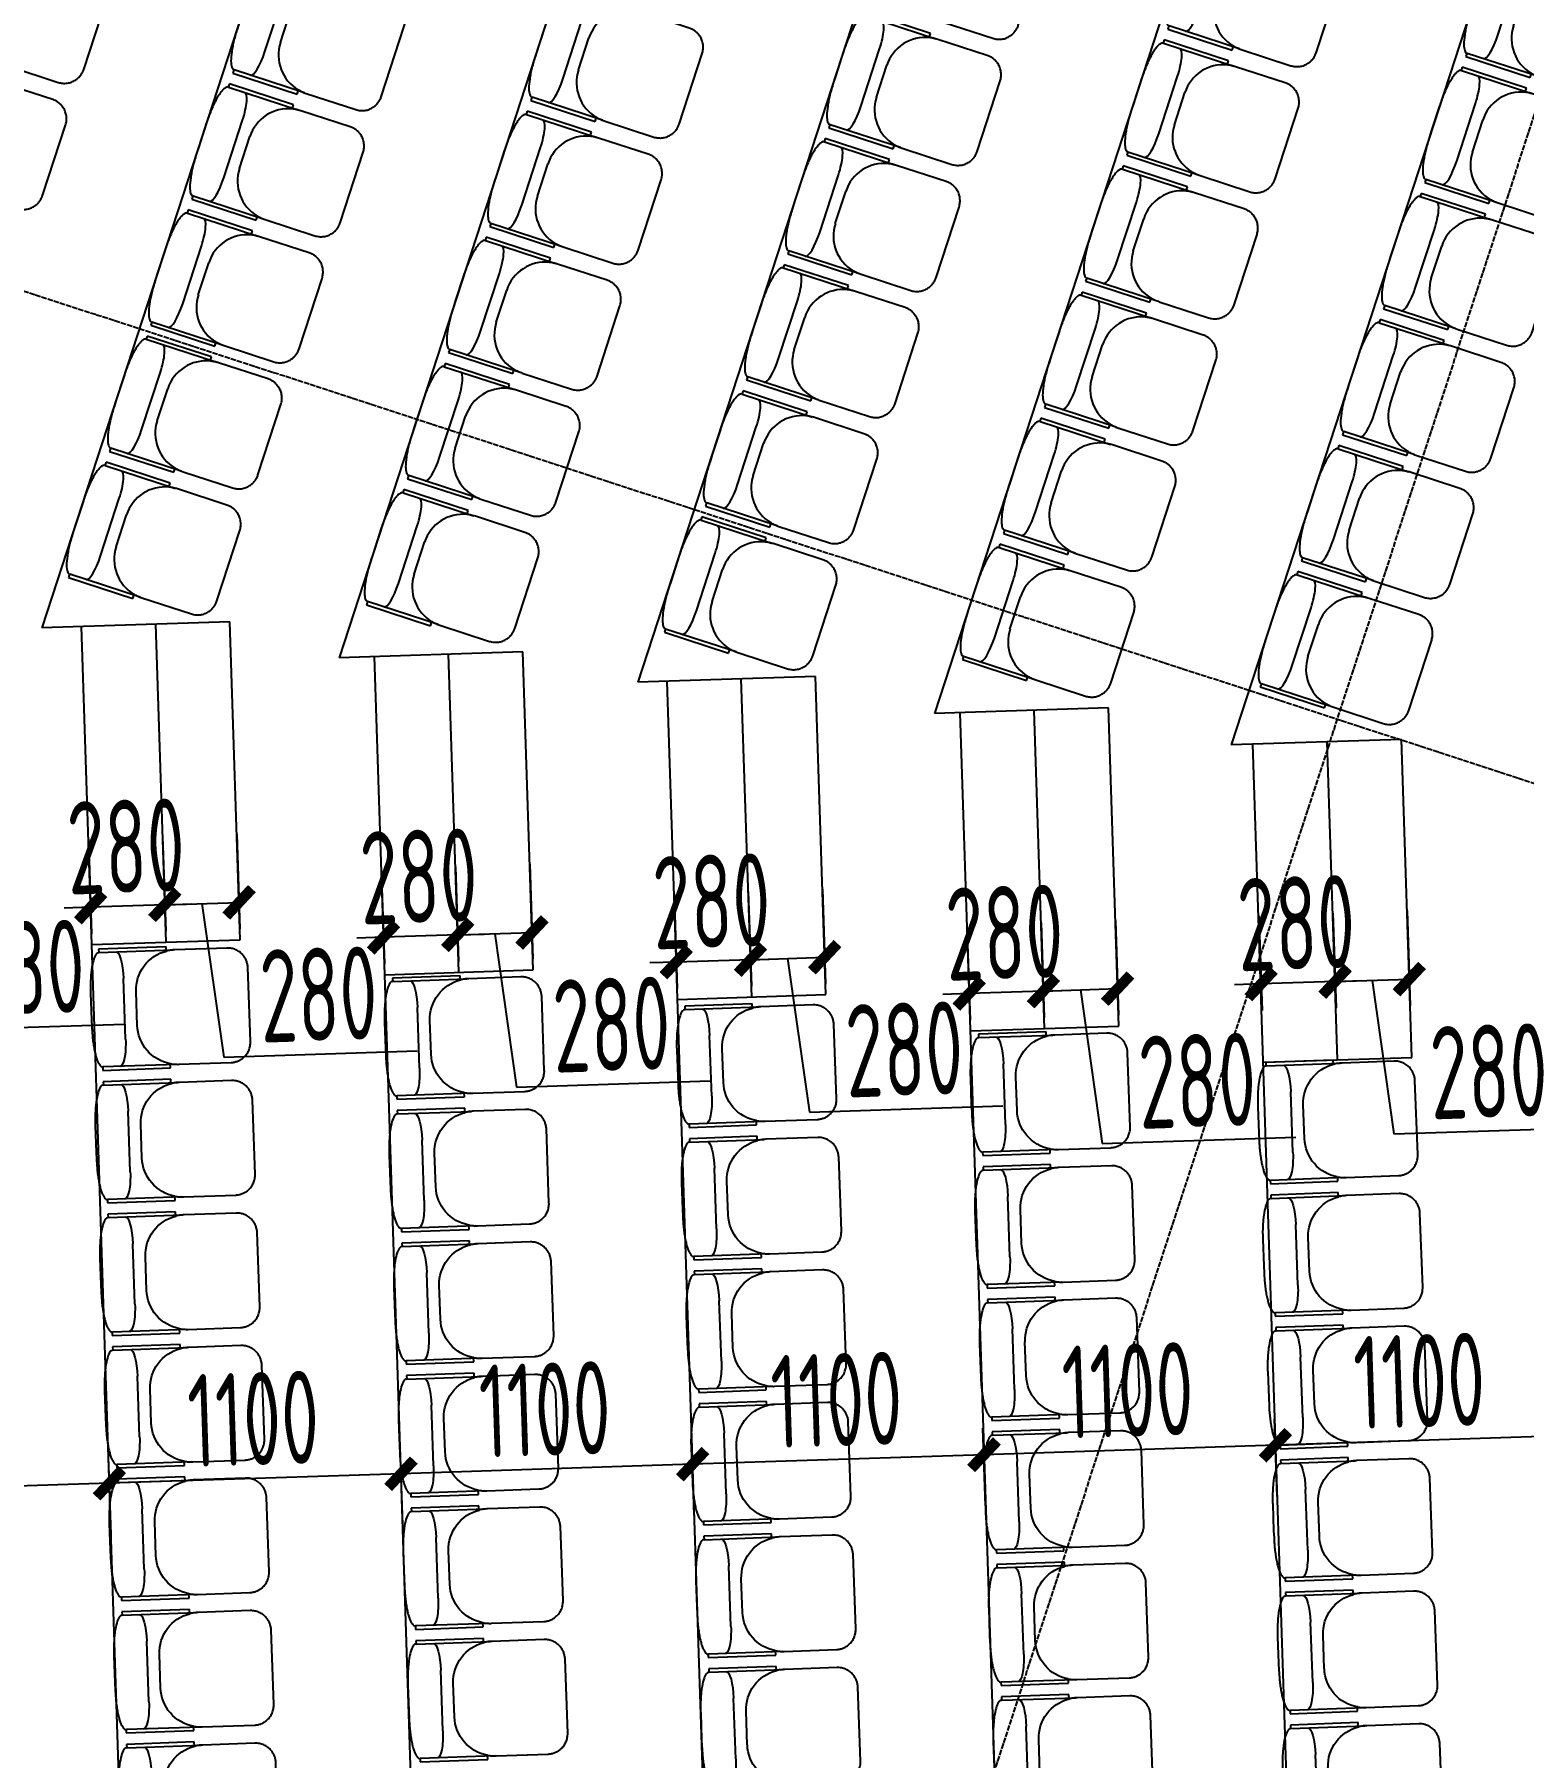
# Model space of a CAD drawing. Header units: millimetres. Extents: x 11515858 to 24947533, y -12784974 to -6116114.
# Drawn here: x 11846403 to 11852017, y -6344598 to -6338102 of the extents above; entities that cross this region are included whole.
import ezdxf

# ---------------------------------------------------------------- set-up
doc = ezdxf.new("R2010")
doc.units = ezdxf.units.MM
doc.header["$LTSCALE"] = 10
doc.linetypes.add('A2-RG-AXIS$0$CENTER', pattern=[2, 1.25, -0.25, 0.25, -0.25])
doc.linetypes.add('A2-RG-AXIS$0$DOTE', pattern=[2.42, 2, -0.2, 0.02, -0.2])
for name, color, linetype in [('A2-RB-F2$0$A-DIMS-100', 1, 'Continuous'), ('A2-RD-F2$0$A-FURN-FIXT', 9, 'Continuous'), ('A2-RD-F2$0$A-STRS', 50, 'Continuous'), ('A2-RG-AXIS$0$A-GRID', 1, 'A2-RG-AXIS$0$CENTER'), ('A2-RI-F2$0$A-STRS', 50, 'Continuous')]:
    doc.layers.add(name, color=color, linetype=linetype)
doc.layers.add('A2-RI-F2$0$A-FLOR-STRS', color=2, linetype='Continuous', lineweight=5)
doc.styles.add('A2-RB-F2$0$XD2008', font='hzs.shx', dxfattribs={"width": 0.7, "bigfont": 'hztxt.shx'})
doc.dimstyles.new('A2-RB-F2$0$XD100$0', dxfattribs={"dimscale": 100, "dimtxt": 3.5, "dimasz": 1, "dimexe": 1, "dimexo": 2, "dimgap": 0.5, "dimtad": 1, "dimdec": 0, "dimdsep": 46, "dimtxsty": 'A2-RB-F2$0$XD2008', "dimblk1": 'A2-RB-F2$0$_ArchTick', "dimblk2": 'A2-RB-F2$0$_ArchTick', "dimsah": 1, "dimcen": 2.5, "dimclrt": 4, "dimaunit": 1, "dimadec": 0, "dimazin": 0, "dimtfac": 1, "dimtdec": 0, "dimtix": 1, "dimtmove": 1, "dimatfit": 3, "dimfxl": 0, "dimtolj": 1, "dimtzin": 0, "dimarcsym": 0})

# ---------------------------------------------------------------- blocks, each defined once
blk = doc.blocks.new('A2-RG-AXIS')
at = {"layer": 'A2-RG-AXIS$0$A-GRID', "linetype": 'A2-RG-AXIS$0$DOTE'}
for p, q in [((11859362.3, -6315993.2), (11846201.5, -6356370.4)), ((11836628.7, -6335895.9), (11874589.4, -6348268.9))]:
    blk.add_line(p, q, dxfattribs=at)
blk = doc.blocks.new('A2-RB-F2$0$_ArchTick')
at = {"color": 0, "linetype": 'ByBlock', "const_width": 0.4}
blk.add_lwpolyline([(-0.5, -0.5), (0.5, 0.5)], dxfattribs=at)
blk = doc.blocks.new('*D1516')
at = {"layer": 'A2-RB-F2$0$A-DIMS-100', "color": 0, "lineweight": -2, "transparency": 16777216}
for p, q in [((11851088.4, -6343613.7), (11851078.8, -6343320.8)), ((11852187.8, -6343577.9), (11852178.2, -6343285)), ((11852181.5, -6343385), (11851082.1, -6343420.8))]:
    blk.add_line(p, q, dxfattribs=at)
at = {"layer": 'Defpoints', "color": 0, "transparency": 16777216}
for p in [(11851082.1, -6343420.8), (11852194.3, -6343777.8), (11851094.9, -6343813.6)]:
    blk.add_point(p, dxfattribs=at)
at = {"layer": 'A2-RB-F2$0$A-DIMS-100', "color": 0, "lineweight": -2, "transparency": 16777216, "xscale": 100, "yscale": 100, "zscale": 100}
for p, rotation in [((11852181.5, -6343385), 1.866912821136593), ((11851082.1, -6343420.8), 181.8669128211366)]:
    blk.add_blockref('A2-RB-F2$0$_ArchTick', p, dxfattribs=dict(at, rotation=rotation))
at = {"layer": 'A2-RB-F2$0$A-DIMS-100', "color": 4, "transparency": 16777216, "insert": (11851624.5, -6343178), "char_height": 350, "attachment_point": 5, "rotation": 1.86691, "style": 'A2-RB-F2$0$XD2008'}
blk.add_mtext('\\A1;1100', dxfattribs=at)
blk = doc.blocks.new('*D1517')
at = {"layer": 'A2-RB-F2$0$A-DIMS-100', "color": 0, "lineweight": -2, "transparency": 16777216}
for p, q in [((11851088.4, -6343613.7), (11851078.8, -6343320.8)), ((11849989, -6343649.5), (11849979.4, -6343356.7)), ((11851082.1, -6343420.8), (11849982.7, -6343456.6))]:
    blk.add_line(p, q, dxfattribs=at)
at = {"layer": 'Defpoints', "color": 0, "transparency": 16777216}
for p in [(11849982.7, -6343456.6), (11849995.5, -6343849.4), (11851094.9, -6343813.6)]:
    blk.add_point(p, dxfattribs=at)
at = {"layer": 'A2-RB-F2$0$A-DIMS-100', "color": 0, "lineweight": -2, "transparency": 16777216, "xscale": 100, "yscale": 100, "zscale": 100}
for p, rotation in [((11849982.7, -6343456.6), 181.8669128212462), ((11851082.1, -6343420.8), 1.866912821246185)]:
    blk.add_blockref('A2-RB-F2$0$_ArchTick', p, dxfattribs=dict(at, rotation=rotation))
at = {"layer": 'A2-RB-F2$0$A-DIMS-100', "color": 4, "transparency": 16777216, "insert": (11850525.1, -6343213.8), "char_height": 350, "attachment_point": 5, "rotation": 1.86691, "style": 'A2-RB-F2$0$XD2008'}
blk.add_mtext('\\A1;1100', dxfattribs=at)
blk = doc.blocks.new('*D1533')
at = {"layer": 'A2-RB-F2$0$A-DIMS-100', "color": 0, "lineweight": -2, "transparency": 16777216}
for p, q in [((11851018.9, -6341424.8), (11851031.4, -6341781.7)), ((11851298.8, -6341415), (11851311.2, -6341772)), ((11851027.9, -6341681.8), (11850928, -6341685.3)), ((11851307.7, -6341672), (11851027.9, -6341681.8)), ((11851307.7, -6341672), (11851407.7, -6341668.5))]:
    blk.add_line(p, q, dxfattribs=at)
at = {"layer": 'Defpoints', "color": 0, "transparency": 16777216}
for p in [(11851011.9, -6341224.9), (11851291.8, -6341215.1), (11851027.9, -6341681.8)]:
    blk.add_point(p, dxfattribs=at)
at = {"layer": 'A2-RB-F2$0$A-DIMS-100', "color": 0, "lineweight": -2, "transparency": 16777216, "xscale": 100, "yscale": 100, "zscale": 100}
for p, rotation in [((11851027.9, -6341681.8), 2.000310708979767), ((11851307.7, -6341672), 182.0003107089798)]:
    blk.add_blockref('A2-RB-F2$0$_ArchTick', p, dxfattribs=dict(at, rotation=rotation))
at = {"layer": 'A2-RB-F2$0$A-DIMS-100', "color": 4, "transparency": 16777216, "insert": (11851160, -6341452), "char_height": 350, "attachment_point": 5, "rotation": 2.00031, "style": 'A2-RB-F2$0$XD2008'}
blk.add_mtext('\\A1;280', dxfattribs=at)
blk = doc.blocks.new('*D1534')
at = {"layer": 'A2-RB-F2$0$A-DIMS-100', "color": 0, "lineweight": -2, "transparency": 16777216}
for p, q in [((11851298.3, -6341415.6), (11851310, -6341772.7)), ((11851578.2, -6341406.5), (11851589.8, -6341763.5)), ((11851306.7, -6341672.7), (11851586.5, -6341663.6)), ((11851446.6, -6341668.2), (11851528.6, -6342247.4)), ((11851528.6, -6342247.4), (11852258.2, -6342223.6))]:
    blk.add_line(p, q, dxfattribs=at)
at = {"layer": 'Defpoints', "color": 0, "transparency": 16777216}
for p in [(11851291.8, -6341215.8), (11851571.6, -6341206.6), (11851586.5, -6341663.6)]:
    blk.add_point(p, dxfattribs=at)
at = {"layer": 'A2-RB-F2$0$A-DIMS-100', "color": 0, "lineweight": -2, "transparency": 16777216, "xscale": 100, "yscale": 100, "zscale": 100}
for p, rotation in [((11851306.7, -6341672.7), 181.8669128216063), ((11851586.5, -6341663.6), 1.866912821606268)]:
    blk.add_blockref('A2-RB-F2$0$_ArchTick', p, dxfattribs=dict(at, rotation=rotation))
at = {"layer": 'A2-RB-F2$0$A-DIMS-100', "color": 4, "transparency": 16777216, "insert": (11851886.1, -6342010.6), "char_height": 350, "attachment_point": 5, "rotation": 1.86691, "style": 'A2-RB-F2$0$XD2008'}
blk.add_mtext('\\A1;280', dxfattribs=at)
blk = doc.blocks.new('*D1535')
at = {"layer": 'A2-RB-F2$0$A-DIMS-100', "color": 0, "lineweight": -2, "transparency": 16777216}
for p, q in [((11850198.9, -6341451.5), (11850210.5, -6341808.5)), ((11849919, -6341460.6), (11849930.7, -6341817.6)), ((11850207.3, -6341708.6), (11849927.4, -6341717.7)), ((11850207.3, -6341708.6), (11850307.2, -6341705.3)), ((11849927.4, -6341717.7), (11849827.5, -6341720.9))]:
    blk.add_line(p, q, dxfattribs=at)
at = {"layer": 'Defpoints', "color": 0, "transparency": 16777216}
for p in [(11849912.5, -6341260.7), (11850192.4, -6341251.6), (11849927.4, -6341717.7)]:
    blk.add_point(p, dxfattribs=at)
at = {"layer": 'A2-RB-F2$0$A-DIMS-100', "color": 0, "lineweight": -2, "transparency": 16777216, "xscale": 100, "yscale": 100, "zscale": 100}
for p, rotation in [((11849927.4, -6341717.7), 1.866912821225314), ((11850207.3, -6341708.6), 181.8669128212253)]:
    blk.add_blockref('A2-RB-F2$0$_ArchTick', p, dxfattribs=dict(at, rotation=rotation))
at = {"layer": 'A2-RB-F2$0$A-DIMS-100', "color": 4, "transparency": 16777216, "insert": (11850060, -6341488.2), "char_height": 350, "attachment_point": 5, "rotation": 1.86691, "style": 'A2-RB-F2$0$XD2008'}
blk.add_mtext('\\A1;280', dxfattribs=at)
blk = doc.blocks.new('*D1536')
at = {"layer": 'A2-RB-F2$0$A-DIMS-100', "color": 0, "lineweight": -2, "transparency": 16777216}
for p, q in [((11850198.9, -6341451.5), (11850210.5, -6341808.5)), ((11850478.7, -6341442.4), (11850490.4, -6341799.4)), ((11850207.3, -6341708.6), (11850487.1, -6341699.4)), ((11850347.2, -6341704), (11850429.2, -6342283.2)), ((11850429.2, -6342283.2), (11851158.8, -6342259.4))]:
    blk.add_line(p, q, dxfattribs=at)
at = {"layer": 'Defpoints', "color": 0, "transparency": 16777216}
for p in [(11850192.4, -6341251.6), (11850472.2, -6341242.5), (11850487.1, -6341699.4)]:
    blk.add_point(p, dxfattribs=at)
at = {"layer": 'A2-RB-F2$0$A-DIMS-100', "color": 0, "lineweight": -2, "transparency": 16777216, "xscale": 100, "yscale": 100, "zscale": 100}
for p, rotation in [((11850207.3, -6341708.6), 181.8669128214282), ((11850487.1, -6341699.4), 1.866912821428221)]:
    blk.add_blockref('A2-RB-F2$0$_ArchTick', p, dxfattribs=dict(at, rotation=rotation))
at = {"layer": 'A2-RB-F2$0$A-DIMS-100', "color": 4, "transparency": 16777216, "insert": (11850786.7, -6342046.4), "char_height": 350, "attachment_point": 5, "rotation": 1.86691, "style": 'A2-RB-F2$0$XD2008'}
blk.add_mtext('\\A1;280', dxfattribs=at)
blk = doc.blocks.new('*D1602')
at = {"layer": 'A2-RB-F2$0$A-DIMS-100', "color": 0, "lineweight": -2, "transparency": 16777216}
for p, q in [((11846692.1, -6343757), (11846682.6, -6343464.1)), ((11845592.7, -6343792.8), (11845583.2, -6343500)), ((11846685.9, -6343564.1), (11845586.4, -6343599.9))]:
    blk.add_line(p, q, dxfattribs=at)
at = {"layer": 'Defpoints', "color": 0, "transparency": 16777216}
for p in [(11845586.4, -6343599.9), (11846698.7, -6343956.9), (11845599.2, -6343992.7)]:
    blk.add_point(p, dxfattribs=at)
at = {"layer": 'A2-RB-F2$0$A-DIMS-100', "color": 0, "lineweight": -2, "transparency": 16777216, "xscale": 100, "yscale": 100, "zscale": 100}
for p, rotation in [((11845586.4, -6343599.9), 181.8669128213494), ((11846685.9, -6343564.1), 1.866912821349463)]:
    blk.add_blockref('A2-RB-F2$0$_ArchTick', p, dxfattribs=dict(at, rotation=rotation))
at = {"layer": 'A2-RB-F2$0$A-DIMS-100', "color": 4, "transparency": 16777216, "insert": (11846128.8, -6343357.1), "char_height": 350, "attachment_point": 5, "rotation": 1.86691, "style": 'A2-RB-F2$0$XD2008'}
blk.add_mtext('\\A1;1100', dxfattribs=at)
blk = doc.blocks.new('*D1874')
at = {"layer": 'A2-RB-F2$0$A-DIMS-100', "color": 0, "lineweight": -2, "transparency": 16777216}
for p, q in [((11848814.6, -6341342.2), (11848826.2, -6341699.2)), ((11849094.5, -6341333), (11849106.1, -6341690)), ((11848823, -6341599.2), (11848723, -6341602.5)), ((11849102.8, -6341590.1), (11848823, -6341599.2)), ((11849102.8, -6341590.1), (11849202.8, -6341586.8))]:
    blk.add_line(p, q, dxfattribs=at)
at = {"layer": 'Defpoints', "color": 0, "transparency": 16777216}
for p in [(11848808.1, -6341142.3), (11849087.9, -6341133.1), (11848823, -6341599.2)]:
    blk.add_point(p, dxfattribs=at)
at = {"layer": 'A2-RB-F2$0$A-DIMS-100', "color": 0, "lineweight": -2, "transparency": 16777216, "xscale": 100, "yscale": 100, "zscale": 100}
for p, rotation in [((11849102.8, -6341590.1), 181.8669128212253), ((11848823, -6341599.2), 1.866912821225314)]:
    blk.add_blockref('A2-RB-F2$0$_ArchTick', p, dxfattribs=dict(at, rotation=rotation))
at = {"layer": 'A2-RB-F2$0$A-DIMS-100', "color": 4, "transparency": 16777216, "insert": (11848955.6, -6341369.8), "char_height": 350, "attachment_point": 5, "rotation": 1.86691, "style": 'A2-RB-F2$0$XD2008'}
blk.add_mtext('\\A1;280', dxfattribs=at)
blk = doc.blocks.new('*D1875')
at = {"layer": 'A2-RB-F2$0$A-DIMS-100', "color": 0, "lineweight": -2, "transparency": 16777216}
for p, q in [((11849374.3, -6341323.9), (11849385.9, -6341680.9)), ((11849094.5, -6341333), (11849106.1, -6341690)), ((11849102.8, -6341590.1), (11849382.7, -6341581)), ((11849242.8, -6341585.5), (11849324.8, -6342164.7)), ((11849324.8, -6342164.7), (11850054.4, -6342141))]:
    blk.add_line(p, q, dxfattribs=at)
at = {"layer": 'Defpoints', "color": 0, "transparency": 16777216}
for p in [(11849367.8, -6341124), (11849087.9, -6341133.1), (11849382.7, -6341581)]:
    blk.add_point(p, dxfattribs=at)
at = {"layer": 'A2-RB-F2$0$A-DIMS-100', "color": 0, "lineweight": -2, "transparency": 16777216, "xscale": 100, "yscale": 100, "zscale": 100}
for p, rotation in [((11849102.8, -6341590.1), 181.8669128214282), ((11849382.7, -6341581), 1.866912821428221)]:
    blk.add_blockref('A2-RB-F2$0$_ArchTick', p, dxfattribs=dict(at, rotation=rotation))
at = {"layer": 'A2-RB-F2$0$A-DIMS-100', "color": 4, "transparency": 16777216, "insert": (11849682.2, -6341928), "char_height": 350, "attachment_point": 5, "rotation": 1.86691, "style": 'A2-RB-F2$0$XD2008'}
blk.add_mtext('\\A1;280', dxfattribs=at)
blk = doc.blocks.new('*D1876')
at = {"layer": 'A2-RB-F2$0$A-DIMS-100', "color": 0, "lineweight": -2, "transparency": 16777216}
for p, q in [((11847711, -6341248.7), (11847722.6, -6341605.7)), ((11847990.8, -6341239.6), (11848002.5, -6341596.6)), ((11847719.3, -6341505.8), (11847619.4, -6341509)), ((11847999.2, -6341496.6), (11847719.3, -6341505.8)), ((11847999.2, -6341496.6), (11848099.1, -6341493.4))]:
    blk.add_line(p, q, dxfattribs=at)
at = {"layer": 'Defpoints', "color": 0, "transparency": 16777216}
for p in [(11847704.5, -6341048.8), (11847984.3, -6341039.7), (11847719.3, -6341505.8)]:
    blk.add_point(p, dxfattribs=at)
at = {"layer": 'A2-RB-F2$0$A-DIMS-100', "color": 0, "lineweight": -2, "transparency": 16777216, "xscale": 100, "yscale": 100, "zscale": 100}
for p, rotation in [((11847719.3, -6341505.8), 1.866912821225314), ((11847999.2, -6341496.6), 181.8669128212253)]:
    blk.add_blockref('A2-RB-F2$0$_ArchTick', p, dxfattribs=dict(at, rotation=rotation))
at = {"layer": 'A2-RB-F2$0$A-DIMS-100', "color": 4, "transparency": 16777216, "insert": (11847851.9, -6341276.3), "char_height": 350, "attachment_point": 5, "rotation": 1.86691, "style": 'A2-RB-F2$0$XD2008'}
blk.add_mtext('\\A1;280', dxfattribs=at)
blk = doc.blocks.new('*D1877')
at = {"layer": 'A2-RB-F2$0$A-DIMS-100', "color": 0, "lineweight": -2, "transparency": 16777216}
for p, q in [((11847990.8, -6341239.6), (11848002.5, -6341596.6)), ((11848270.7, -6341230.4), (11848282.3, -6341587.5)), ((11847999.2, -6341496.6), (11848279.1, -6341487.5)), ((11848139.1, -6341492.1), (11848221.1, -6342071.3)), ((11848221.1, -6342071.3), (11848950.7, -6342047.5))]:
    blk.add_line(p, q, dxfattribs=at)
at = {"layer": 'Defpoints', "color": 0, "transparency": 16777216}
for p in [(11847984.3, -6341039.7), (11848264.2, -6341030.6), (11848279.1, -6341487.5)]:
    blk.add_point(p, dxfattribs=at)
at = {"layer": 'A2-RB-F2$0$A-DIMS-100', "color": 0, "lineweight": -2, "transparency": 16777216, "xscale": 100, "yscale": 100, "zscale": 100}
for p, rotation in [((11847999.2, -6341496.6), 181.8669128214282), ((11848279.1, -6341487.5), 1.866912821428221)]:
    blk.add_blockref('A2-RB-F2$0$_ArchTick', p, dxfattribs=dict(at, rotation=rotation))
at = {"layer": 'A2-RB-F2$0$A-DIMS-100', "color": 4, "transparency": 16777216, "insert": (11848578.6, -6341834.5), "char_height": 350, "attachment_point": 5, "rotation": 1.86691, "style": 'A2-RB-F2$0$XD2008'}
blk.add_mtext('\\A1;280', dxfattribs=at)
blk = doc.blocks.new('*D1878')
at = {"layer": 'A2-RB-F2$0$A-DIMS-100', "color": 0, "lineweight": -2, "transparency": 16777216}
for p, q in [((11846886.5, -6341126.1), (11846898.2, -6341483.2)), ((11846606.7, -6341135.3), (11846618.3, -6341492.3)), ((11846894.9, -6341383.2), (11846615.1, -6341392.3)), ((11846894.9, -6341383.2), (11846994.9, -6341380)), ((11846615.1, -6341392.3), (11846515.1, -6341395.6))]:
    blk.add_line(p, q, dxfattribs=at)
at = {"layer": 'Defpoints', "color": 0, "transparency": 16777216}
for p in [(11846600.2, -6340935.4), (11846880, -6340926.3), (11846615.1, -6341392.3)]:
    blk.add_point(p, dxfattribs=at)
at = {"layer": 'A2-RB-F2$0$A-DIMS-100', "color": 0, "lineweight": -2, "transparency": 16777216, "xscale": 100, "yscale": 100, "zscale": 100}
for p, rotation in [((11846615.1, -6341392.3), 1.866912821225314), ((11846894.9, -6341383.2), 181.8669128212253)]:
    blk.add_blockref('A2-RB-F2$0$_ArchTick', p, dxfattribs=dict(at, rotation=rotation))
at = {"layer": 'A2-RB-F2$0$A-DIMS-100', "color": 4, "transparency": 16777216, "insert": (11846747.7, -6341162.9), "char_height": 350, "attachment_point": 5, "rotation": 1.86691, "style": 'A2-RB-F2$0$XD2008'}
blk.add_mtext('\\A1;280', dxfattribs=at)
blk = doc.blocks.new('*D1879')
at = {"layer": 'A2-RB-F2$0$A-DIMS-100', "color": 0, "lineweight": -2, "transparency": 16777216}
for p, q in [((11846886.5, -6341126.1), (11846898.2, -6341483.2)), ((11847166.4, -6341117), (11847178, -6341474)), ((11846894.9, -6341383.2), (11847174.8, -6341374.1)), ((11847034.8, -6341378.7), (11847116.8, -6341957.9)), ((11847116.8, -6341957.9), (11847846.5, -6341934.1))]:
    blk.add_line(p, q, dxfattribs=at)
at = {"layer": 'Defpoints', "color": 0, "transparency": 16777216}
for p in [(11846880, -6340926.3), (11847159.9, -6340917.1), (11847174.8, -6341374.1)]:
    blk.add_point(p, dxfattribs=at)
at = {"layer": 'A2-RB-F2$0$A-DIMS-100', "color": 0, "lineweight": -2, "transparency": 16777216, "xscale": 100, "yscale": 100, "zscale": 100}
for p, rotation in [((11846894.9, -6341383.2), 181.8669128214282), ((11847174.8, -6341374.1), 1.866912821428221)]:
    blk.add_blockref('A2-RB-F2$0$_ArchTick', p, dxfattribs=dict(at, rotation=rotation))
at = {"layer": 'A2-RB-F2$0$A-DIMS-100', "color": 4, "transparency": 16777216, "insert": (11847474.3, -6341721.1), "char_height": 350, "attachment_point": 5, "rotation": 1.86691, "style": 'A2-RB-F2$0$XD2008'}
blk.add_mtext('\\A1;280', dxfattribs=at)
blk = doc.blocks.new('*D1881')
at = {"layer": 'A2-RB-F2$0$A-DIMS-100', "color": 0, "lineweight": -2, "transparency": 16777216}
for p, q in [((11845782.7, -6341024.9), (11845794.3, -6341382)), ((11846062.5, -6341015.8), (11846074.1, -6341372.8)), ((11845791, -6341282), (11846070.9, -6341272.9)), ((11845931, -6341277.4), (11846013, -6341856.7)), ((11846013, -6341856.7), (11846742.6, -6341832.9))]:
    blk.add_line(p, q, dxfattribs=at)
at = {"layer": 'Defpoints', "color": 0, "transparency": 16777216}
for p in [(11845776.1, -6340825), (11846056, -6340815.9), (11846070.9, -6341272.9)]:
    blk.add_point(p, dxfattribs=at)
at = {"layer": 'A2-RB-F2$0$A-DIMS-100', "color": 0, "lineweight": -2, "transparency": 16777216, "xscale": 100, "yscale": 100, "zscale": 100}
for p, rotation in [((11845791, -6341282), 181.8669128214282), ((11846070.9, -6341272.9), 1.866912821428221)]:
    blk.add_blockref('A2-RB-F2$0$_ArchTick', p, dxfattribs=dict(at, rotation=rotation))
at = {"layer": 'A2-RB-F2$0$A-DIMS-100', "color": 4, "transparency": 16777216, "insert": (11846370.4, -6341619.9), "char_height": 350, "attachment_point": 5, "rotation": 1.86691, "style": 'A2-RB-F2$0$XD2008'}
blk.add_mtext('\\A1;280', dxfattribs=at)
blk = doc.blocks.new('*D1852')
at = {"layer": 'A2-RB-F2$0$A-DIMS-100', "color": 0, "lineweight": -2, "transparency": 16777216}
for p, q in [((11848891, -6343685.3), (11848881.4, -6343392.5)), ((11849990.4, -6343649.5), (11849980.8, -6343356.6)), ((11849984.1, -6343456.6), (11848884.7, -6343492.4))]:
    blk.add_line(p, q, dxfattribs=at)
at = {"layer": 'Defpoints', "color": 0, "transparency": 16777216}
for p in [(11848884.7, -6343492.4), (11849996.9, -6343849.4), (11848897.5, -6343885.2)]:
    blk.add_point(p, dxfattribs=at)
at = {"layer": 'A2-RB-F2$0$A-DIMS-100', "color": 0, "lineweight": -2, "transparency": 16777216, "xscale": 100, "yscale": 100, "zscale": 100}
for p, rotation in [((11849984.1, -6343456.6), 1.866912821349463), ((11848884.7, -6343492.4), 181.8669128213494)]:
    blk.add_blockref('A2-RB-F2$0$_ArchTick', p, dxfattribs=dict(at, rotation=rotation))
at = {"layer": 'A2-RB-F2$0$A-DIMS-100', "color": 4, "transparency": 16777216, "insert": (11849427.1, -6343249.6), "char_height": 350, "attachment_point": 5, "rotation": 1.86691, "style": 'A2-RB-F2$0$XD2008'}
blk.add_mtext('\\A1;1100', dxfattribs=at)
blk = doc.blocks.new('*D1853')
at = {"layer": 'A2-RB-F2$0$A-DIMS-100', "color": 0, "lineweight": -2, "transparency": 16777216}
for p, q in [((11848891, -6343685.3), (11848881.4, -6343392.5)), ((11847791.6, -6343721.2), (11847782, -6343428.3)), ((11848884.7, -6343492.4), (11847785.3, -6343528.3))]:
    blk.add_line(p, q, dxfattribs=at)
at = {"layer": 'Defpoints', "color": 0, "transparency": 16777216}
for p in [(11847785.3, -6343528.3), (11847798.1, -6343921.1), (11848897.5, -6343885.2)]:
    blk.add_point(p, dxfattribs=at)
at = {"layer": 'A2-RB-F2$0$A-DIMS-100', "color": 0, "lineweight": -2, "transparency": 16777216, "xscale": 100, "yscale": 100, "zscale": 100}
for p, rotation in [((11847785.3, -6343528.3), 181.8669128211366), ((11848884.7, -6343492.4), 1.866912821136593)]:
    blk.add_blockref('A2-RB-F2$0$_ArchTick', p, dxfattribs=dict(at, rotation=rotation))
at = {"layer": 'A2-RB-F2$0$A-DIMS-100', "color": 4, "transparency": 16777216, "insert": (11848327.7, -6343285.5), "char_height": 350, "attachment_point": 5, "rotation": 1.86691, "style": 'A2-RB-F2$0$XD2008'}
blk.add_mtext('\\A1;1100', dxfattribs=at)
blk = doc.blocks.new('*D1854')
at = {"layer": 'A2-RB-F2$0$A-DIMS-100', "color": 0, "lineweight": -2, "transparency": 16777216}
for p, q in [((11846692.1, -6343757), (11846682.6, -6343464.1)), ((11847791.6, -6343721.2), (11847782, -6343428.3)), ((11847785.3, -6343528.3), (11846685.9, -6343564.1))]:
    blk.add_line(p, q, dxfattribs=at)
at = {"layer": 'Defpoints', "color": 0, "transparency": 16777216}
for p in [(11846685.9, -6343564.1), (11847798.1, -6343921.1), (11846698.7, -6343956.9)]:
    blk.add_point(p, dxfattribs=at)
at = {"layer": 'A2-RB-F2$0$A-DIMS-100', "color": 0, "lineweight": -2, "transparency": 16777216, "xscale": 100, "yscale": 100, "zscale": 100}
for p, rotation in [((11847785.3, -6343528.3), 1.866912821246185), ((11846685.9, -6343564.1), 181.8669128212462)]:
    blk.add_blockref('A2-RB-F2$0$_ArchTick', p, dxfattribs=dict(at, rotation=rotation))
at = {"layer": 'A2-RB-F2$0$A-DIMS-100', "color": 4, "transparency": 16777216, "insert": (11847228.2, -6343321.3), "char_height": 350, "attachment_point": 5, "rotation": 1.86691, "style": 'A2-RB-F2$0$XD2008'}
blk.add_mtext('\\A1;1100', dxfattribs=at)
blk = doc.blocks.new('A2-RD-F2$0$M_Seating-Auditorium - 457 x 610mm-3353913-Documents - Level 2')
at = {"layer": 'A2-RD-F2$0$A-FURN-FIXT'}
for p, q in [((300.4, 494.7), (21, 494.7)), ((-55.2, 418.8), (-55.2, 222.2)), ((376.6, 222.2), (376.6, 418.8)), ((-55.2, -64.1), (-55.2, 215.3)), ((376.6, 215.3), (376.6, -64.1)), ((-51.7, 189.9), (-67.9, 189.9)), ((-67.9, 189.9), (-67.9, -64.9)), ((389.3, 189.9), (373.1, 189.9)), ((389.3, -64.7), (389.3, 189.9)), ((224.2, 70.3), (97.2, 70.3)), ((275, 24.9), (46.4, 24.9)), ((-67.9, -64.9), (-55.1, -64.9)), ((376.6, -64.7), (389.3, -64.7)), ((97.2, -101.1), (197.2, -101.1)), ((197.2, -101.1), (224.2, -100.7))]:
    blk.add_line(p, q, dxfattribs=at)
for centre, major_axis, ratio, start_param, end_param in [((97.2, 222.2), (-152.4, 0), 0.996195, 0.209748, 1.570796), ((224.2, 222.2), (152.4, 0), 0.996195, 4.712389, 6.067787), ((46.4, 0.9), (101.6, 0), 0.236052, 1.570796, 3.141593), ((275, 0.9), (101.6, 0), 0.236052, 0, 1.570796)]:
    blk.add_ellipse(centre, major_axis=major_axis, ratio=ratio, start_param=start_param, end_param=end_param, dxfattribs=at)
for points, knots in [([(21, 494.7), (15.2, 494.7), (6.8, 493.7), (-4.2, 490.6), (-14.7, 486.2), (-26.9, 478.6), (-36.5, 469), (-42.4, 461), (-45.8, 455.5), (-48.6, 449.8), (-51, 443.9), (-52.9, 437.7), (-54.6, 429.5), (-55.2, 423.1), (-55.2, 418.8)], [0, 0, 0, 0, 0.142857, 0.214286, 0.285714, 0.428571, 0.571429, 0.625, 0.678571, 0.732143, 0.785714, 0.839286, 0.892857, 1, 1, 1, 1]), ([(376.6, 418.8), (376.6, 424.5), (375.7, 432.9), (372.5, 443.9), (368.1, 454.4), (360.5, 466.5), (350.9, 476.1), (342.8, 481.9), (337.3, 485.3), (331.6, 488.1), (325.6, 490.5), (319.5, 492.4), (311.2, 494.1), (304.8, 494.7), (300.4, 494.7)], [0, 0, 0, 0, 0.142857, 0.214286, 0.285714, 0.428571, 0.571429, 0.625, 0.678571, 0.732143, 0.785714, 0.839286, 0.892857, 1, 1, 1, 1]), ([(224.2, -100.7), (232.2, -100.7), (248.1, -100.4), (271.5, -99.1), (293.7, -96.9), (321, -93), (349.5, -86.3), (367.8, -77.8), (375.3, -70.4), (376.6, -66.6), (376.6, -64.7)], [0, 0, 0, 0, 0.1, 0.2, 0.3, 0.4, 0.6, 0.8, 0.9, 1, 1, 1, 1])]:
    blk.add_open_spline(points, degree=3, knots=knots, dxfattribs=at)
for points in [[(-55.2, 222.2), (-55.2, 216.7), (-54.6, 205.9), (-52.8, 195.2), (-51.7, 189.9)], [(373.1, 189.9), (374.3, 195.2), (376, 205.9), (376.6, 216.7), (376.6, 222.2)], [(-55.1, -64.9), (-55.1, -66.8), (-53.9, -70.5), (-48.3, -76.1), (-39.1, -81.4), (-26.5, -86.3), (-10.9, -90.6), (7.3, -94.3), (27.8, -97.3), (50, -99.5), (73.3, -100.8), (89.2, -101.1), (97.2, -101.1)]]:
    blk.add_open_spline(points, degree=3, dxfattribs=at)
blk = doc.blocks.new('A2-RD-F2$0$M_Seating-Auditorium - 457 x 610mm-3355791-Documents - Level 2')
at = {"layer": 'A2-RD-F2$0$A-FURN-FIXT'}
for p, q in [((97.2, 101.1), (197.2, 101.1)), ((197.2, 101.1), (224.2, 100.7)), ((-67.9, 64.9), (-55.1, 64.9)), ((-67.9, -189.9), (-67.9, 64.9)), ((-55.2, 64.1), (-55.2, -215.3)), ((376.6, 64.7), (389.3, 64.7)), ((376.6, -215.3), (376.6, 64.1)), ((389.3, 64.7), (389.3, -189.9)), ((275, -24.9), (46.4, -24.9)), ((224.2, -70.3), (97.2, -70.3)), ((-51.7, -189.9), (-67.9, -189.9)), ((389.3, -189.9), (373.1, -189.9)), ((-55.2, -418.8), (-55.2, -222.2)), ((376.6, -222.2), (376.6, -418.8)), ((300.4, -494.7), (21, -494.7))]:
    blk.add_line(p, q, dxfattribs=at)
for centre, major_axis, ratio, start_param, end_param in [((46.4, -0.9), (-101.6, 0), 0.236052, 0, 1.570796), ((275, -0.9), (-101.6, 0), 0.236052, 1.570796, 3.141593), ((97.2, -222.2), (152.4, 0), 0.996195, 1.570796, 2.931845), ((224.2, -222.2), (152.4, 0), 0.996195, 0.215398, 1.570796)]:
    blk.add_ellipse(centre, major_axis=major_axis, ratio=ratio, start_param=start_param, end_param=end_param, dxfattribs=at)
for points, knots in [([(-55.1, 64.9), (-55.1, 66.8), (-53.9, 70.5), (-46.4, 78), (-28.1, 86.5), (0.5, 93.3), (27.8, 97.3), (50, 99.5), (73.3, 100.8), (89.2, 101.1), (97.2, 101.1)], [-1, -1, -1, -1, -0.9, -0.8, -0.6, -0.4, -0.3, -0.2, -0.1, 0, 0, 0, 0]), ([(21, -494.7), (16.7, -494.7), (10.3, -494.1), (2, -492.4), (-4.2, -490.5), (-10.2, -488.1), (-15.8, -485.3), (-21.4, -481.9), (-29.4, -476.1), (-39.1, -466.5), (-46.7, -454.4), (-51, -443.9), (-54.2, -432.9), (-55.2, -424.5), (-55.2, -418.8)], [-1, -1, -1, -1, -0.892857, -0.839286, -0.785714, -0.732143, -0.678571, -0.625, -0.571429, -0.428571, -0.285714, -0.214286, -0.142857, 0, 0, 0, 0]), ([(376.6, -418.8), (376.6, -423.1), (376.1, -429.5), (374.3, -437.7), (372.4, -443.9), (370.1, -449.8), (367.2, -455.5), (363.8, -461), (358, -469), (348.3, -478.6), (336.2, -486.2), (325.6, -490.6), (314.7, -493.7), (306.2, -494.7), (300.4, -494.7)], [-1, -1, -1, -1, -0.892857, -0.839286, -0.785714, -0.732143, -0.678571, -0.625, -0.571429, -0.428571, -0.285714, -0.214286, -0.142857, 0, 0, 0, 0])]:
    blk.add_open_spline(points, degree=3, knots=knots, dxfattribs=at)
for points in [[(224.2, 100.7), (232.2, 100.7), (248.1, 100.4), (271.5, 99.1), (293.7, 96.9), (314.1, 94), (332.4, 90.3), (348, 86), (360.5, 81.2), (369.7, 75.9), (375.3, 70.4), (376.6, 66.6), (376.6, 64.7)], [(-55.2, -222.2), (-55.2, -216.7), (-54.6, -205.9), (-52.8, -195.2), (-51.7, -189.9)], [(373.1, -189.9), (374.3, -195.2), (376, -205.9), (376.6, -216.7), (376.6, -222.2)]]:
    blk.add_open_spline(points, degree=3, dxfattribs=at)
blk = doc.blocks.new('A2-RD-F2')
at = {"layer": 'A2-RD-F2$0$A-STRS'}
for p, q in [((11849336.1, -6331427.6), (11846431.5, -6340338.8)), ((11850307.6, -6331996.5), (11847551.6, -6340451.7)), ((11851272.6, -6332585.5), (11848678.4, -6340544.4)), ((11852245.7, -6333149.3), (11849796.9, -6340662.4)), ((11853218.9, -6333713.1), (11850915.4, -6340780.4)), ((11847140.3, -6340315.7), (11846431.5, -6340338.8)), ((11846899, -6350103.6), (11846580.6, -6340333.9)), ((11846899.5, -6341524.1), (11846860.4, -6340324.8)), ((11847179.4, -6341515), (11847140.3, -6340315.7)), ((11848244.6, -6340429.1), (11847551.6, -6340451.7)), ((11847994, -6349932), (11847684.8, -6340447.3)), ((11848003.8, -6341637.6), (11847964.7, -6340438.2)), ((11848283.6, -6341628.4), (11848244.6, -6340429.1)), ((11849348.2, -6340522.5), (11848678.4, -6340544.4)), ((11849089, -6349760.3), (11848788.5, -6340540.8)), ((11849107.4, -6341731), (11849068.3, -6340531.7)), ((11849387.3, -6341721.9), (11849348.2, -6340522.5)), ((11850452.6, -6340641), (11849796.9, -6340662.4)), ((11850184, -6349588.7), (11849892.9, -6340659.2)), ((11850211.9, -6341849.5), (11850172.8, -6340650.1)), ((11850491.7, -6341840.4), (11850452.6, -6340641)), ((11851557.1, -6340759.4), (11850915.4, -6340780.4)), ((11851279, -6349417), (11850997.4, -6340777.7)), ((11851316.3, -6341967.9), (11851277.2, -6340768.6)), ((11851596.2, -6341958.8), (11851557.1, -6340759.4)), ((11846619.7, -6341533.3), (11847179.4, -6341515)), ((11847723.9, -6341646.7), (11848283.6, -6341628.4)), ((11848827.6, -6341740.1), (11849387.3, -6341721.9)), ((11849932, -6341858.6), (11850491.7, -6341840.4)), ((11851036.5, -6341977), (11851596.2, -6341958.8))]:
    blk.add_line(p, q, dxfattribs=at)
at = {"layer": 'A2-RD-F2$0$A-FURN-FIXT', "rotation": 251.9467478914252}
for p in [(11849735.3, -6337628.3), (11850858.6, -6337731.5), (11846211.8, -6337794.5), (11851982, -6337834.7), (11847333.7, -6337897.3), (11848457, -6338000.5), (11849580.4, -6338103.7), (11850703.7, -6338206.9), (11846056.9, -6338269.9), (11851827, -6338310.1), (11847178.8, -6338372.7), (11848302.1, -6338475.9), (11849425.4, -6338579.1), (11850548.7, -6338682.3), (11851672.1, -6338785.5), (11847023.8, -6338848), (11848147.1, -6338951.2), (11849270.5, -6339054.4), (11850393.8, -6339157.6), (11851517.1, -6339260.8), (11846868.9, -6339323.4), (11847992.2, -6339426.6), (11849115.5, -6339529.8), (11850238.8, -6339633), (11851362.2, -6339736.2), (11846713.9, -6339798.8), (11847837.2, -6339902), (11848960.6, -6340005.2), (11850083.9, -6340108.4), (11851207.2, -6340211.6)]:
    blk.add_blockref('A2-RD-F2$0$M_Seating-Auditorium - 457 x 610mm-3353913-Documents - Level 2', p, dxfattribs=at)
at = {"layer": 'A2-RD-F2$0$A-FURN-FIXT', "xscale": -1}
for p, rotation in [((11846712.6, -6341616.1), 92.01703540735481), ((11847820.7, -6341725), 92.01703540735481), ((11848922.3, -6341831.1), 92.07074771773834), ((11850029.7, -6341937.1), 91.97746462509551), ((11851113, -6342043.5), 92.13812088214031), ((11846730.2, -6342115.8), 92.01703540735481), ((11847838.3, -6342224.7), 92.01703540735481), ((11848940.3, -6342330.7), 92.07074771773834), ((11850046.9, -6342436.8), 91.97746462509551), ((11851131.7, -6342543.1), 92.13812088214031), ((11846747.8, -6342615.4), 92.01703540735481), ((11847855.9, -6342724.4), 92.01703540735481), ((11848958.4, -6342830.4), 92.07074771773834), ((11850064.2, -6342936.5), 91.97746462509551), ((11851150.3, -6343042.8), 92.13812088214031), ((11846765.4, -6343115.1), 92.01703540735481), ((11847873.5, -6343224.1), 92.01703540735481), ((11848976.5, -6343330.1), 92.07074771773834), ((11850081.4, -6343436.2), 91.97746462509551), ((11851169, -6343542.5), 92.13812088214031), ((11846783, -6343614.8), 92.01703540735481), ((11847891.1, -6343723.8), 92.01703540735481), ((11848994.5, -6343829.8), 92.07074771773834), ((11850098.7, -6343935.9), 91.97746462509551), ((11851187.7, -6344042.1), 92.13812088214031), ((11846800.6, -6344114.5), 92.01703540735481), ((11847908.7, -6344223.5), 92.01703540735481), ((11849012.6, -6344329.4), 92.07074771773834), ((11850115.9, -6344435.6), 91.97746462509551), ((11851206.3, -6344541.8), 92.13812088214031), ((11846818.2, -6344614.2), 92.01703540735481)]:
    blk.add_blockref('A2-RD-F2$0$M_Seating-Auditorium - 457 x 610mm-3355791-Documents - Level 2', p, dxfattribs=dict(at, rotation=rotation))
blk = doc.blocks.new('A2-RB-F2')
at = {"layer": 'A2-RB-F2$0$A-DIMS-100'}
for base, p1, p2, picture, middle in [((11846070.9, -6341272.9), (11845776.1, -6340825), (11846056, -6340815.9), '*D1881', (11846062.9, -6341855)), ((11847174.8, -6341374.1), (11846880, -6340926.3), (11847159.9, -6340917.1), '*D1879', (11847166.8, -6341956.2)), ((11848279.1, -6341487.5), (11847984.3, -6341039.7), (11848264.2, -6341030.6), '*D1877', (11848271.1, -6342069.7)), ((11849382.7, -6341581), (11849087.9, -6341133.1), (11849367.8, -6341124), '*D1875', (11849374.7, -6342163.1)), ((11850487.1, -6341699.4), (11850192.4, -6341251.6), (11850472.2, -6341242.5), '*D1536', (11850479.2, -6342281.6)), ((11851586.5, -6341663.6), (11851291.8, -6341215.8), (11851571.6, -6341206.6), '*D1534', (11851578.6, -6342245.7))]:
    dim = blk.add_linear_dim(base=base, p1=p1, p2=p2, angle=1.86691, dimstyle='A2-RB-F2$0$XD100$0', dxfattribs=at)
    dim.commit()
    dim.dimension.update_dxf_attribs({"geometry": picture, "text_midpoint": middle, "dimtype": 129})
for p1, p2, distance, picture, middle in [((11846880, -6340926.3), (11846600.2, -6340935.4), 457.2, '*D1878', (11846747.7, -6341162.9)), ((11847984.3, -6341039.7), (11847704.5, -6341048.8), 457.2, '*D1876', (11847851.9, -6341276.3)), ((11849087.9, -6341133.1), (11848808.1, -6341142.3), 457.2, '*D1874', (11848955.6, -6341369.8)), ((11850192.4, -6341251.6), (11849912.5, -6341260.7), 457.2, '*D1535', (11850060, -6341488.2)), ((11851291.8, -6341215.1), (11851011.9, -6341224.9), 457.2, '*D1533', (11851160, -6341452)), ((11852194.3, -6343777.8), (11851094.9, -6343813.6), -393, '*D1516', (11851624.5, -6343178)), ((11849996.9, -6343849.4), (11848897.5, -6343885.2), -393, '*D1852', (11849427.1, -6343249.6)), ((11851094.9, -6343813.6), (11849995.5, -6343849.4), -393, '*D1517', (11850525.1, -6343213.8)), ((11847798.1, -6343921.1), (11846698.7, -6343956.9), -393, '*D1854', (11847228.2, -6343321.3)), ((11848897.5, -6343885.2), (11847798.1, -6343921.1), -393, '*D1853', (11848327.7, -6343285.5)), ((11846698.7, -6343956.9), (11845599.2, -6343992.7), -393, '*D1602', (11846128.8, -6343357.1))]:
    dim = blk.add_aligned_dim(p1=p1, p2=p2, distance=distance, dimstyle='A2-RB-F2$0$XD100$0', dxfattribs=at)
    dim.commit()
    dim.dimension.update_dxf_attribs({"geometry": picture, "text_midpoint": middle})
blk = doc.blocks.new('A2-RI-F2')
at = {"layer": 'A2-RI-F2$0$A-FLOR-STRS'}
blk.add_blockref('A2-RG-AXIS', (0, 0), dxfattribs=at)
at = {"layer": 'A2-RI-F2$0$A-STRS', "linetype": 'Continuous'}
blk.add_blockref('A2-RB-F2', (0, 0), dxfattribs=at)

msp = doc.modelspace()

# ---------------------------------------------------------------- block references
for name in ['A2-RI-F2', 'A2-RB-F2', 'A2-RG-AXIS', 'A2-RD-F2']:
    msp.add_blockref(name, (0, 0))

doc.saveas('drawing.dxf')
